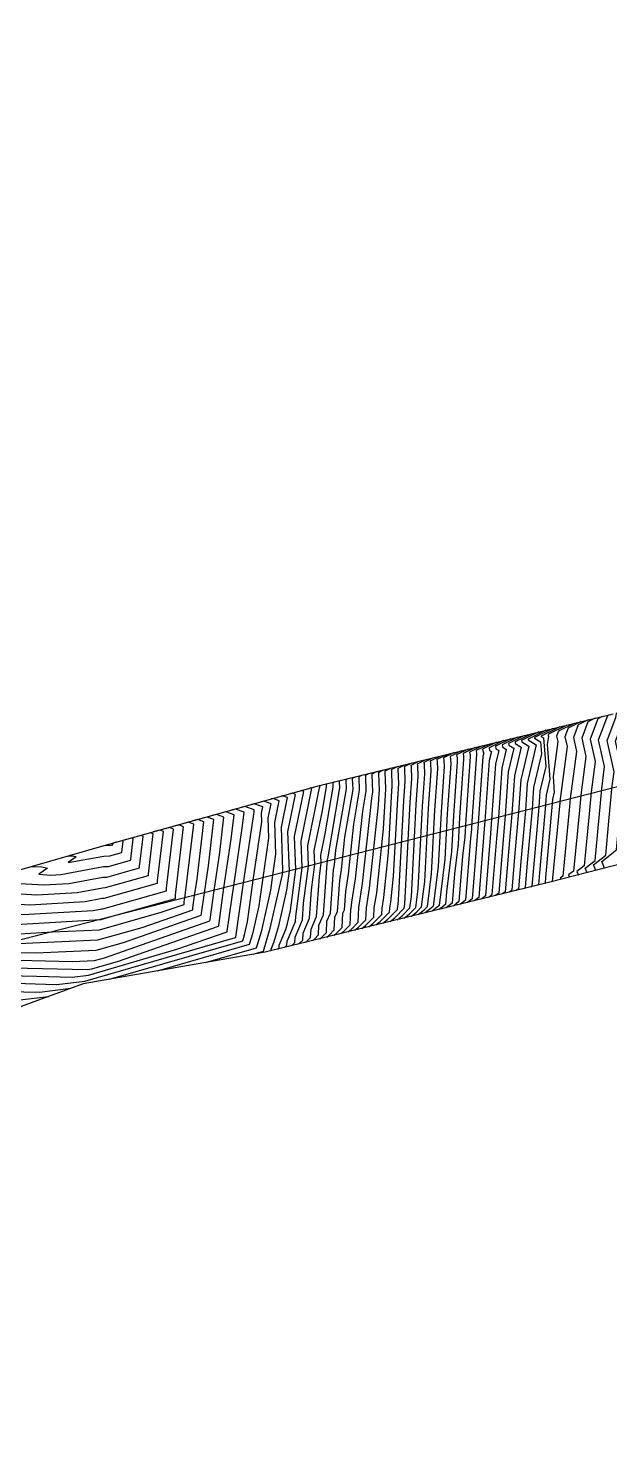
# Model space of a CAD drawing. Header units: metres. Extents: x 419533 to 423558, y 4805342 to 4807578.
# Drawn here: x 420227.8 to 420364.6, y 4805549.5 to 4805881.8 of the extents above; entities that cross this region are included whole.
import ezdxf

# ---------------------------------------------------------------- set-up
doc = ezdxf.new("R2010")
doc.units = ezdxf.units.M
for name, color, linetype in [('C-TINN-BNDY', 110, 'Continuous'), ('C-TOPO-MAJR', 9, 'Continuous'), ('C-TOPO-MINR', 8, 'Continuous')]:
    doc.layers.add(name, color=color, linetype=linetype)

# ---------------------------------------------------------------- blocks, each defined once
blk = doc.blocks.new('tower_bases_layout_1')
at = {"color": 31, "lineweight": 30, "true_color": 0xffbd7a, "elevation": 1718.01}
blk.add_lwpolyline([(423449.83, 4807399.59), (423130.59, 4807500.11), (421950.92, 4806613), (421795.04, 4806430.99), (421305.02, 4806147.04), (421305.02, 4806147.04), (420630.08, 4805770.97), (419765.16, 4805549.54), (419617.36, 4805580.09)], dxfattribs=at)
blk = doc.blocks.new('leg_extensions_profiles_1')
at = {"layer": 'C-TINN-BNDY', "color": 110, "linetype": 'Continuous', "lineweight": -3, "flags": 128}
for points in [[(419924.85, 4805609.76), (419987.12, 4805626.76), (420067.32, 4805642.48), (420130.26, 4805657.79), (420174.09, 4805669.08), (420245.65, 4805689.65), (420296.26, 4805703.79), (420365.4, 4805720.65)], [(420396.24, 4805692.84), (420350.79, 4805681.11), (420283.5, 4805664.61), (420240.72, 4805657.19), (420176.26, 4805633.7), (420166.88, 4805632.06), (420094.72, 4805619.67), (420029.02, 4805597.32), (419983.09, 4805587.31), (419931.61, 4805571.72)]]:
    blk.add_lwpolyline(points, dxfattribs=at)
at = {"layer": 'C-TOPO-MAJR', "color": 9, "linetype": 'Continuous', "lineweight": -3, "flags": 128}
for points, elevation in [([(420362.79, 4805720.01), (420361.75, 4805719.49), (420359.96, 4805714.71), (420361.15, 4805709.4), (420360.19, 4805702.24), (420359.73, 4805697.11), (420358.57, 4805684.92), (420356.83, 4805683.55), (420357.17, 4805682.75)], 1590), ([(420354.5, 4805717.99), (420350.15, 4805715.84), (420350.05, 4805715.57), (420350.12, 4805715.28), (420349.87, 4805713.44), (420350.5, 4805705.24), (420349.63, 4805701.51), (420349.46, 4805699.14), (420348.03, 4805683.3), (420347.8, 4805680.47), (420347.63, 4805680.33)], 1585), ([(420337.9, 4805713.94), (420334.63, 4805712.32), (420334.76, 4805711.61), (420334.94, 4805711.49), (420334.74, 4805710.61), (420333.62, 4805695.03), (420333.59, 4805694.79), (420332.18, 4805677.16), (420331.08, 4805676.28)], 1575), ([(420346.2, 4805715.96), (420342.28, 4805714.02), (420342.34, 4805713.68), (420343.76, 4805712.8), (420342.18, 4805706.06), (420341.54, 4805697.09), (420340.81, 4805689.04), (420339.99, 4805678.81), (420339.35, 4805678.3)], 1580), ([(420329.61, 4805711.92), (420326.99, 4805710.62), (420327.1, 4805709.99), (420327.14, 4805708.86), (420326.32, 4805697.11), (420325.75, 4805686.49), (420324.41, 4805675.55), (420324.32, 4805675.47), (420322.8, 4805674.25)], 1570), ([(420306.26, 4805670.19), (420307.14, 4805670.89), (420309.07, 4805672.85), (420309.17, 4805675.02), (420309.74, 4805678.57), (420311.35, 4805693.6), (420311.78, 4805701.54), (420311.89, 4805703.11), (420311.76, 4805706.9), (420311.7, 4805707.22), (420313.01, 4805707.88)], 1560), ([(420314.53, 4805672.22), (420315.73, 4805673.18), (420317.56, 4805675.03), (420317.89, 4805677.73), (420319.05, 4805699.33), (420319.51, 4805705.99), (420319.43, 4805708.44), (420319.34, 4805708.92), (420321.31, 4805709.9)], 1565), ([(420289.71, 4805666.13), (420289.95, 4805666.32), (420290.48, 4805666.86), (420290.54, 4805668.13), (420292.28, 4805672.22), (420292.56, 4805676.14), (420293.68, 4805684.85), (420293.51, 4805689.59), (420296.32, 4805703.26), (420296.41, 4805703.77), (420296.41, 4805703.82), (420296.41, 4805703.83), (420296.42, 4805703.83)], 1550), ([(420297.98, 4805668.16), (420298.54, 4805668.61), (420299.77, 4805669.85), (420299.91, 4805672.82), (420300.49, 4805674.17), (420301.03, 4805681.44), (420301.45, 4805684.08), (420302.26, 4805691.67), (420304.17, 4805702.86), (420304.08, 4805705.36), (420304.05, 4805705.53), (420304.72, 4805705.85)], 1555), ([(420269.44, 4805662.17), (420281.48, 4805665.64), (420282.69, 4805669.74), (420284.82, 4805679.18), (420285.31, 4805682.68), (420286.05, 4805687.63), (420285.77, 4805695.11), (420286.82, 4805700.21), (420285.39, 4805700.74), (420284.92, 4805700.62)], 1545), ([(420152.86, 4805663.61), (420161.91, 4805662.73), (420167.97, 4805662.31), (420175.35, 4805662.05), (420184.12, 4805662.56), (420215.42, 4805661.61), (420222.59, 4805660.97), (420227.63, 4805660.83), (420241.61, 4805660.51), (420242.77, 4805660.66), (420249.01, 4805662.47), (420272.55, 4805670.71), (420272.57, 4805670.91), (420273.81, 4805679.73), (420275.52, 4805691.19), (420276.2, 4805696.93), (420274.29, 4805697.63), (420273.36, 4805697.39)], 1540), ([(420184.34, 4805672.03), (420191.63, 4805672.28), (420193.75, 4805672.4), (420194.72, 4805672.37), (420196.03, 4805672.26), (420219.11, 4805671.46), (420224.82, 4805671.12), (420244.77, 4805672.31), (420244.94, 4805672.32), (420246.42, 4805672.73), (420262.38, 4805677.23), (420262.42, 4805677.98), (420264.32, 4805694.1), (420263.2, 4805694.51), (420261.8, 4805694.16)], 1535), ([(420228.25, 4805684.65), (420230.66, 4805684.73), (420232.28, 4805684.35), (420230.3, 4805682.91), (420233.1, 4805682.74), (420235.45, 4805682.88), (420245.45, 4805684.73), (420246.64, 4805684.75), (420251.86, 4805686.22), (420251.88, 4805686.45), (420252.44, 4805691.28), (420252.11, 4805691.4), (420250.23, 4805690.93)], 1530)]:
    blk.add_lwpolyline(points, dxfattribs=dict(at, elevation=elevation))
at = {"layer": 'C-TOPO-MINR', "color": 8, "linetype": 'Continuous', "lineweight": -3, "flags": 128}
for points, elevation in [([(420359.23, 4805683.29), (420358.79, 4805684.34), (420361.09, 4805686.16), (420362.05, 4805696.25), (420362.66, 4805702.97), (420363.36, 4805708.22), (420361.94, 4805714.54), (420364.07, 4805720.23), (420364.45, 4805720.41)], 1591), ([(420361.3, 4805683.82), (420360.75, 4805685.12), (420363.61, 4805687.39), (420364.37, 4805695.38), (420365.12, 4805703.71), (420365.57, 4805707.04), (420363.93, 4805714.37), (420365.95, 4805719.78), (420366.15, 4805720.73), (420366.16, 4805720.79), (420366.21, 4805720.83), (420366.23, 4805720.89)], 1592), ([(420363.36, 4805684.35), (420362.71, 4805685.91), (420366.13, 4805688.63), (420366.69, 4805694.52), (420367.58, 4805704.45), (420367.77, 4805705.86), (420365.91, 4805714.19), (420367.24, 4805717.76), (420367.89, 4805720.94), (420367.95, 4805721.11), (420368.12, 4805721.25), (420368.18, 4805721.46)], 1593), ([(420349.52, 4805716.77), (420345.34, 4805714.7), (420345.37, 4805714.5), (420347.28, 4805713.32), (420345.16, 4805704.24), (420344.71, 4805697.91), (420343.7, 4805686.75), (420343.11, 4805679.48), (420342.66, 4805679.12)], 1582), ([(420351.18, 4805717.18), (420346.87, 4805715.04), (420346.89, 4805714.92), (420348.27, 4805714.06), (420348.49, 4805711.2), (420346.65, 4805703.33), (420346.29, 4805698.32), (420345.14, 4805685.6), (420344.68, 4805679.81), (420344.32, 4805679.52)], 1583), ([(420352.84, 4805717.58), (420348.39, 4805715.38), (420348.4, 4805715.33), (420348.98, 4805714.97), (420349.5, 4805708.22), (420348.14, 4805702.42), (420347.87, 4805698.73), (420346.59, 4805684.45), (420346.24, 4805680.14), (420345.97, 4805679.93)], 1584), ([(420356.15, 4805718.39), (420352.47, 4805716.57), (420352.04, 4805715.4), (420352.33, 4805714.11), (420351.23, 4805705.89), (420351.5, 4805702.25), (420351.12, 4805700.6), (420351.04, 4805699.55), (420349.47, 4805682.16), (420349.36, 4805680.81), (420349.28, 4805680.74)], 1586), ([(420357.81, 4805718.8), (420354.79, 4805717.3), (420354.02, 4805715.23), (420354.53, 4805712.93), (420352.8, 4805700.03), (420352.78, 4805699.7), (420351.01, 4805681.22), (420350.96, 4805681.18), (420350.97, 4805681.16)], 1587), ([(420359.47, 4805719.2), (420357.11, 4805718.03), (420356, 4805715.06), (420356.74, 4805711.75), (420355.27, 4805700.76), (420355.09, 4805698.84), (420353.53, 4805682.45), (420352.92, 4805681.97), (420353.04, 4805681.69)], 1588), ([(420361.13, 4805719.6), (420359.43, 4805718.76), (420357.98, 4805714.88), (420358.95, 4805710.57), (420357.73, 4805701.5), (420357.41, 4805697.98), (420356.05, 4805683.69), (420354.88, 4805682.76), (420355.1, 4805682.22)], 1589), ([(420336.24, 4805713.54), (420333.1, 4805711.98), (420333.24, 4805711.22), (420333.24, 4805711.15), (420332.14, 4805695.34), (420332.04, 4805693.49), (420331.79, 4805691.41), (420330.61, 4805676.82), (420329.42, 4805675.87)], 1574), ([(420339.56, 4805714.35), (420336.16, 4805712.66), (420336.27, 4805712.02), (420336.71, 4805711.75), (420336.23, 4805709.7), (420335.2, 4805695.44), (420335.04, 4805693.64), (420333.74, 4805677.49), (420332.73, 4805676.68)], 1576), ([(420341.22, 4805714.75), (420337.69, 4805713), (420337.79, 4805712.43), (420338.47, 4805712.01), (420337.72, 4805708.79), (420336.78, 4805695.85), (420336.48, 4805692.49), (420335.3, 4805677.82), (420334.39, 4805677.09)], 1577), ([(420342.88, 4805715.16), (420339.22, 4805713.34), (420339.31, 4805712.85), (420340.23, 4805712.27), (420339.21, 4805707.88), (420338.37, 4805696.26), (420337.92, 4805691.34), (420336.86, 4805678.15), (420336.04, 4805677.49)], 1578), ([(420344.54, 4805715.56), (420340.75, 4805713.68), (420340.82, 4805713.26), (420342, 4805712.54), (420340.69, 4805706.97), (420339.95, 4805696.67), (420339.37, 4805690.19), (420338.43, 4805678.48), (420337.7, 4805677.9)], 1579), ([(420347.86, 4805716.37), (420343.81, 4805714.36), (420343.86, 4805714.09), (420345.52, 4805713.06), (420343.67, 4805705.15), (420343.12, 4805697.5), (420342.26, 4805687.9), (420341.55, 4805679.15), (420341.01, 4805678.71)], 1581), ([(420316.19, 4805672.62), (420317.45, 4805673.64), (420318.93, 4805675.14), (420319.46, 4805679.49), (420320.5, 4805698.88), (420321.04, 4805706.56), (420320.96, 4805708.75), (420320.87, 4805709.26), (420322.97, 4805710.3)], 1566), ([(420317.84, 4805673.03), (420319.17, 4805674.09), (420320.3, 4805675.24), (420321.03, 4805681.24), (420321.96, 4805698.44), (420322.56, 4805707.13), (420322.5, 4805709.06), (420322.4, 4805709.6), (420324.63, 4805710.71)], 1567), ([(420319.5, 4805673.43), (420320.89, 4805674.55), (420321.67, 4805675.34), (420322.61, 4805682.99), (420323.41, 4805698), (420324.09, 4805707.71), (420324.03, 4805709.37), (420323.93, 4805709.94), (420326.29, 4805711.11)], 1568), ([(420327.95, 4805711.52), (420325.46, 4805710.28), (420325.57, 4805709.68), (420325.61, 4805708.28), (420324.87, 4805697.55), (420324.18, 4805684.74), (420323.04, 4805675.45), (420322.61, 4805675.01), (420321.15, 4805673.84)], 1569), ([(420331.27, 4805712.32), (420328.52, 4805710.96), (420328.63, 4805710.29), (420328.66, 4805709.43), (420327.78, 4805696.67), (420327.32, 4805688.24), (420326.16, 4805678.78), (420325.92, 4805675.83), (420324.46, 4805674.65)], 1571), ([(420332.93, 4805712.73), (420330.05, 4805711.3), (420330.17, 4805710.6), (420330.19, 4805710), (420329.23, 4805696.23), (420328.9, 4805689.99), (420328.04, 4805682.99), (420327.49, 4805676.16), (420326.11, 4805675.06)], 1572), ([(420334.58, 4805713.13), (420331.58, 4805711.64), (420331.7, 4805710.91), (420331.71, 4805710.58), (420330.69, 4805695.78), (420330.47, 4805691.74), (420329.91, 4805687.2), (420329.05, 4805676.49), (420327.77, 4805675.46)], 1573), ([(420302.95, 4805669.38), (420303.7, 4805669.98), (420305.35, 4805671.65), (420305.51, 4805675.11), (420306.42, 4805680.77), (420308.57, 4805700.84), (420308.82, 4805702.31), (420308.69, 4805706.29), (420308.64, 4805706.54), (420309.7, 4805707.07)], 1558), ([(420304.6, 4805669.78), (420305.42, 4805670.44), (420307.21, 4805672.25), (420307.34, 4805675.06), (420308.08, 4805679.67), (420310.17, 4805699.18), (420310.32, 4805701.99), (420310.36, 4805702.54), (420310.22, 4805706.6), (420310.17, 4805706.88), (420311.36, 4805707.47)], 1559), ([(420307.91, 4805670.59), (420308.86, 4805671.35), (420310.92, 4805673.45), (420311, 4805674.97), (420311.4, 4805677.46), (420312.53, 4805688.02), (420313.23, 4805701.1), (420313.41, 4805703.69), (420313.29, 4805707.21), (420313.23, 4805707.56), (420314.67, 4805708.28)], 1561), ([(420309.57, 4805671), (420310.57, 4805671.81), (420312.78, 4805674.05), (420312.83, 4805674.93), (420313.06, 4805676.36), (420313.71, 4805682.44), (420314.69, 4805700.66), (420314.94, 4805704.26), (420314.82, 4805707.52), (420314.76, 4805707.9), (420316.33, 4805708.68)], 1562), ([(420311.22, 4805671.41), (420312.29, 4805672.27), (420314.64, 4805674.65), (420314.65, 4805674.88), (420314.71, 4805675.26), (420314.89, 4805676.86), (420316.14, 4805700.21), (420316.46, 4805704.84), (420316.36, 4805707.83), (420316.29, 4805708.24), (420317.99, 4805709.09)], 1563), ([(420312.88, 4805671.81), (420314.01, 4805672.72), (420316.19, 4805674.93), (420316.32, 4805675.98), (420317.59, 4805699.77), (420317.99, 4805705.41), (420317.89, 4805708.14), (420317.82, 4805708.58), (420319.65, 4805709.49)], 1564), ([(420291.37, 4805666.54), (420291.67, 4805666.78), (420292.34, 4805667.46), (420292.41, 4805669.07), (420293.92, 4805672.61), (420294.41, 4805679.27), (420295.18, 4805685.24), (420295.06, 4805688.49), (420296.99, 4805697.85), (420297.96, 4805703.59), (420297.94, 4805704.13), (420297.94, 4805704.17), (420298.08, 4805704.24)], 1551), ([(420293.02, 4805666.94), (420293.39, 4805667.24), (420294.19, 4805668.05), (420294.29, 4805670), (420295.56, 4805673), (420296.26, 4805682.41), (420296.67, 4805685.63), (420296.61, 4805687.39), (420297.65, 4805692.44), (420299.51, 4805703.41), (420299.48, 4805704.44), (420299.47, 4805704.51), (420299.74, 4805704.64)], 1552), ([(420294.67, 4805667.35), (420295.11, 4805667.69), (420296.05, 4805668.65), (420296.16, 4805670.94), (420297.2, 4805673.39), (420298.1, 4805685.54), (420298.16, 4805686.02), (420298.15, 4805686.28), (420298.31, 4805687.04), (420301.07, 4805703.23), (420301.01, 4805704.75), (420301, 4805704.85), (420301.4, 4805705.04)], 1553), ([(420296.33, 4805667.75), (420296.83, 4805668.15), (420297.91, 4805669.25), (420298.04, 4805671.88), (420298.85, 4805673.78), (420299.6, 4805683.99), (420299.79, 4805685.18), (420300.16, 4805688.61), (420302.62, 4805703.04), (420302.55, 4805705.05), (420302.53, 4805705.19), (420303.06, 4805705.45)], 1554), ([(420299.64, 4805668.57), (420300.26, 4805669.07), (420301.63, 4805670.45), (420301.79, 4805673.76), (420302.13, 4805674.56), (420302.45, 4805678.89), (420303.11, 4805682.98), (420304.37, 4805694.73), (420305.72, 4805702.68), (420305.62, 4805705.67), (420305.58, 4805705.87), (420306.38, 4805706.26)], 1556), ([(420301.29, 4805668.97), (420301.98, 4805669.52), (420303.49, 4805671.05), (420303.66, 4805674.69), (420303.77, 4805674.95), (420303.88, 4805676.34), (420304.77, 4805681.87), (420306.47, 4805697.78), (420307.27, 4805702.49), (420307.15, 4805705.98), (420307.11, 4805706.2), (420308.04, 4805706.66)], 1557), ([(420258.17, 4805660.22), (420279.86, 4805666.48), (420280.67, 4805669.2), (420282.08, 4805675.48), (420283.01, 4805682.09), (420284.4, 4805691.42), (420284.22, 4805696.22), (420284.9, 4805699.48), (420283.17, 4805700.12), (420282.61, 4805699.98)], 1544), ([(420280.71, 4805664.12), (420283.1, 4805664.81), (420284.72, 4805670.28), (420287.55, 4805682.87), (420287.61, 4805683.27), (420287.69, 4805683.83), (420287.32, 4805694.01), (420288.75, 4805700.94), (420287.6, 4805701.36), (420287.24, 4805701.27)], 1546), ([(420284.75, 4805664.91), (420284.79, 4805664.95), (420284.9, 4805665.06), (420284.91, 4805665.31), (420285.58, 4805666.89), (420286.74, 4805670.82), (420288.63, 4805679.18), (420289.21, 4805683.68), (420288.87, 4805692.9), (420290.67, 4805701.67), (420289.82, 4805701.99), (420289.55, 4805701.92)], 1547), ([(420286.4, 4805665.32), (420286.51, 4805665.41), (420286.76, 4805665.66), (420286.79, 4805666.25), (420288.35, 4805669.92), (420288.77, 4805671.36), (420289.46, 4805674.41), (420290.7, 4805684.07), (420290.41, 4805691.8), (420292.6, 4805702.4), (420292.04, 4805702.61), (420291.86, 4805702.56)], 1548), ([(420288.06, 4805665.72), (420288.23, 4805665.87), (420288.62, 4805666.26), (420288.66, 4805667.19), (420290.63, 4805671.83), (420290.72, 4805673), (420292.19, 4805684.46), (420291.96, 4805690.7), (420294.52, 4805703.13), (420294.26, 4805703.23), (420294.17, 4805703.21)], 1549), ([(420141.79, 4805660.76), (420155.56, 4805659.42), (420164.78, 4805658.77), (420176.01, 4805658.38), (420180.27, 4805658.63), (420221.37, 4805657.37), (420223.02, 4805657.33), (420223.05, 4805657.32), (420224.8, 4805657.29), (420231.87, 4805657.09), (420234.52, 4805657.03), (420241.1, 4805657.83), (420276.49, 4805668.1), (420276.61, 4805668.14), (420276.61, 4805668.14), (420278.41, 4805680.91), (420280.88, 4805697.49), (420280.95, 4805698.06), (420278.73, 4805698.87), (420277.98, 4805698.69)], 1542), ([(420147.33, 4805662.18), (420158.73, 4805661.08), (420166.38, 4805660.54), (420175.68, 4805660.21), (420182.2, 4805660.6), (420219.57, 4805659.45), (420222.99, 4805659.15), (420229.75, 4805658.96), (420238.07, 4805658.77), (420241.93, 4805659.24), (420262.75, 4805665.28), (420274.58, 4805669.43), (420274.59, 4805669.52), (420276.11, 4805680.32), (420278.2, 4805694.34), (420278.57, 4805697.49), (420276.51, 4805698.25), (420275.67, 4805698.04)], 1541), ([(420158.4, 4805665.04), (420165.09, 4805664.39), (420169.57, 4805664.07), (420175.02, 4805663.88), (420186.05, 4805664.53), (420211.28, 4805663.76), (420222.19, 4805662.79), (420225.51, 4805662.7), (420238.17, 4805662.41), (420243.35, 4805662.64), (420245.68, 4805663.3), (420270.52, 4805672), (420270.55, 4805672.29), (420271.52, 4805679.14), (420272.84, 4805688.04), (420273.82, 4805696.36), (420272.08, 4805697), (420271.05, 4805696.75)], 1539), ([(420246.9, 4805658.27), (420278.24, 4805667.31), (420278.64, 4805668.66), (420279.34, 4805671.78), (420280.71, 4805681.5), (420282.75, 4805695.22), (420282.67, 4805697.32), (420282.97, 4805698.75), (420280.95, 4805699.49), (420280.3, 4805699.33)], 1543), ([(420163.94, 4805666.46), (420168.27, 4805666.04), (420171.16, 4805665.84), (420174.69, 4805665.72), (420187.97, 4805666.5), (420207.14, 4805665.91), (420221.78, 4805664.61), (420223.39, 4805664.57), (420229.51, 4805664.43), (420243.75, 4805665.06), (420250.15, 4805666.86), (420268.49, 4805673.28), (420268.53, 4805673.67), (420269.22, 4805678.55), (420270.16, 4805684.89), (420271.45, 4805695.8), (420269.86, 4805696.38), (420268.73, 4805696.1)], 1538), ([(420169.48, 4805667.89), (420171.44, 4805667.7), (420172.76, 4805667.61), (420174.36, 4805667.55), (420189.9, 4805668.47), (420203, 4805668.07), (420220.62, 4805666.5), (420221.34, 4805666.48), (420221.51, 4805666.47), (420222.13, 4805666.5), (420244.15, 4805667.48), (420254.61, 4805670.42), (420266.46, 4805674.57), (420266.51, 4805675.05), (420266.92, 4805677.96), (420267.48, 4805681.74), (420269.07, 4805695.23), (420267.64, 4805695.76), (420266.42, 4805695.45)], 1537), ([(420175.56, 4805669.5), (420176.6, 4805669.54), (420191.82, 4805670.44), (420198.86, 4805670.22), (420208.33, 4805669.38), (420220.23, 4805668.97), (420223.17, 4805668.79), (420233.45, 4805669.41), (420244.55, 4805669.9), (420259.08, 4805673.98), (420264.42, 4805675.85), (420264.49, 4805676.44), (420264.62, 4805677.37), (420264.8, 4805678.59), (420266.7, 4805694.67), (420265.42, 4805695.14), (420264.11, 4805694.81)], 1536), ([(420193.12, 4805674.55), (420200.4, 4805674.8), (420201.62, 4805674.51), (420218, 4805673.95), (420226.48, 4805673.44), (420243.07, 4805674.43), (420245.05, 4805674.8), (420245.29, 4805674.8), (420260.28, 4805679.03), (420260.31, 4805679.68), (420261.95, 4805693.54), (420260.98, 4805693.89), (420259.48, 4805693.52)], 1534), ([(420201.9, 4805677.08), (420207.97, 4805677.29), (420210.63, 4805676.65), (420216.89, 4805676.44), (420228.14, 4805675.77), (420241.17, 4805676.55), (420245.15, 4805677.28), (420245.62, 4805677.29), (420258.17, 4805680.83), (420258.2, 4805681.37), (420259.57, 4805692.97), (420258.76, 4805693.27), (420257.17, 4805692.87)], 1533), ([(420210.69, 4805679.6), (420215.53, 4805679.77), (420218.78, 4805679), (420218.46, 4805678.77), (420229.79, 4805678.09), (420239.26, 4805678.66), (420245.25, 4805679.77), (420245.96, 4805679.78), (420256.07, 4805682.62), (420256.09, 4805683.06), (420257.19, 4805692.41), (420256.55, 4805692.64), (420254.86, 4805692.22)], 1532), ([(420219.47, 4805682.12), (420223.1, 4805682.25), (420225.53, 4805681.67), (420224.38, 4805680.84), (420231.45, 4805680.42), (420237.35, 4805680.77), (420245.35, 4805682.25), (420246.3, 4805682.27), (420253.97, 4805684.42), (420253.98, 4805684.76), (420254.82, 4805691.84), (420254.33, 4805692.02), (420252.55, 4805691.58)], 1531), ([(420237.04, 4805687.17), (420238.23, 4805687.22), (420239.03, 4805687.03), (420237.15, 4805685.66), (420245.55, 4805687.21), (420246.98, 4805687.24), (420249.76, 4805688.02), (420249.77, 4805688.14), (420250.07, 4805690.71), (420249.89, 4805690.78), (420247.92, 4805690.28)], 1529), ([(420130.72, 4805657.9), (420137.18, 4805657.27), (420149.29, 4805656.08), (420149.99, 4805656.05), (420161.59, 4805655.23), (420175.95, 4805654.73), (420176.39, 4805654.65), (420176.64, 4805654.7), (420215.01, 4805653.8), (420215.68, 4805653.6), (420225.78, 4805653.39), (420232.57, 4805654.22)], 1544), ([(420136.25, 4805659.33), (420152.38, 4805657.76), (420163.19, 4805657), (420176.34, 4805656.54), (420178.35, 4805656.66), (420197.7, 4805656.07), (420219.01, 4805655.57), (420219.36, 4805655.46), (420230.41, 4805655.23), (420237.83, 4805656.14)], 1543)]:
    blk.add_lwpolyline(points, dxfattribs=dict(at, elevation=elevation))
at = {"layer": 'C-TOPO-MINR', "color": 8, "linetype": 'Continuous', "lineweight": -3, "elevation": 1528, "flags": 128}
blk.add_lwpolyline([(420247.66, 4805689.84), (420247.69, 4805690.15), (420247.67, 4805690.15), (420245.86, 4805689.7), (420247.32, 4805689.73), (420247.66, 4805689.82), (420247.66, 4805689.84)], close=True, dxfattribs=at)

msp = doc.modelspace()

# ---------------------------------------------------------------- linework, layer by layer
at = {"layer": 'C-TOPO-MAJR', "color": 9, "linetype": 'Continuous', "lineweight": -3, "flags": 128}
for points, elevation in [([(420362.79, 4805720.01), (420361.75, 4805719.49), (420359.96, 4805714.71), (420361.15, 4805709.4), (420360.19, 4805702.24), (420359.73, 4805697.11), (420358.57, 4805684.92), (420356.83, 4805683.55), (420357.17, 4805682.75)], 1590), ([(420354.5, 4805717.99), (420350.15, 4805715.84), (420350.05, 4805715.57), (420350.12, 4805715.28), (420349.87, 4805713.44), (420350.5, 4805705.24), (420349.63, 4805701.51), (420349.46, 4805699.14), (420348.03, 4805683.3), (420347.8, 4805680.47), (420347.63, 4805680.33)], 1585), ([(420337.9, 4805713.94), (420334.63, 4805712.32), (420334.76, 4805711.61), (420334.94, 4805711.49), (420334.74, 4805710.61), (420333.62, 4805695.03), (420333.59, 4805694.79), (420332.18, 4805677.16), (420331.08, 4805676.28)], 1575), ([(420346.2, 4805715.96), (420342.28, 4805714.02), (420342.34, 4805713.68), (420343.76, 4805712.8), (420342.18, 4805706.06), (420341.54, 4805697.09), (420340.81, 4805689.04), (420339.99, 4805678.81), (420339.35, 4805678.3)], 1580), ([(420329.61, 4805711.92), (420326.99, 4805710.62), (420327.1, 4805709.99), (420327.14, 4805708.86), (420326.32, 4805697.11), (420325.75, 4805686.49), (420324.41, 4805675.55), (420324.32, 4805675.47), (420322.8, 4805674.25)], 1570), ([(420306.26, 4805670.19), (420307.14, 4805670.89), (420309.07, 4805672.85), (420309.17, 4805675.02), (420309.74, 4805678.57), (420311.35, 4805693.6), (420311.78, 4805701.54), (420311.89, 4805703.11), (420311.76, 4805706.9), (420311.7, 4805707.22), (420313.01, 4805707.88)], 1560), ([(420314.53, 4805672.22), (420315.73, 4805673.18), (420317.56, 4805675.03), (420317.89, 4805677.73), (420319.05, 4805699.33), (420319.51, 4805705.99), (420319.43, 4805708.44), (420319.34, 4805708.92), (420321.31, 4805709.9)], 1565), ([(420289.71, 4805666.13), (420289.95, 4805666.32), (420290.48, 4805666.86), (420290.54, 4805668.13), (420292.28, 4805672.22), (420292.56, 4805676.14), (420293.68, 4805684.85), (420293.51, 4805689.59), (420296.32, 4805703.26), (420296.41, 4805703.77), (420296.41, 4805703.82), (420296.41, 4805703.83), (420296.42, 4805703.83)], 1550), ([(420297.98, 4805668.16), (420298.54, 4805668.61), (420299.77, 4805669.85), (420299.91, 4805672.82), (420300.49, 4805674.17), (420301.03, 4805681.44), (420301.45, 4805684.08), (420302.26, 4805691.67), (420304.17, 4805702.86), (420304.08, 4805705.36), (420304.05, 4805705.53), (420304.72, 4805705.85)], 1555), ([(420269.44, 4805662.17), (420281.48, 4805665.64), (420282.69, 4805669.74), (420284.82, 4805679.18), (420285.31, 4805682.68), (420286.05, 4805687.63), (420285.77, 4805695.11), (420286.82, 4805700.21), (420285.39, 4805700.74), (420284.92, 4805700.62)], 1545), ([(420152.86, 4805663.61), (420161.91, 4805662.73), (420167.97, 4805662.31), (420175.35, 4805662.05), (420184.12, 4805662.56), (420215.42, 4805661.61), (420222.59, 4805660.97), (420227.63, 4805660.83), (420241.61, 4805660.51), (420242.77, 4805660.66), (420249.01, 4805662.47), (420272.55, 4805670.71), (420272.57, 4805670.91), (420273.81, 4805679.73), (420275.52, 4805691.19), (420276.2, 4805696.93), (420274.29, 4805697.63), (420273.36, 4805697.39)], 1540), ([(420184.34, 4805672.03), (420191.63, 4805672.28), (420193.75, 4805672.4), (420194.72, 4805672.37), (420196.03, 4805672.26), (420219.11, 4805671.46), (420224.82, 4805671.12), (420244.77, 4805672.31), (420244.94, 4805672.32), (420246.42, 4805672.73), (420262.38, 4805677.23), (420262.42, 4805677.98), (420264.32, 4805694.1), (420263.2, 4805694.51), (420261.8, 4805694.16)], 1535), ([(420228.25, 4805684.65), (420230.66, 4805684.73), (420232.28, 4805684.35), (420230.3, 4805682.91), (420233.1, 4805682.74), (420235.45, 4805682.88), (420245.45, 4805684.73), (420246.64, 4805684.75), (420251.86, 4805686.22), (420251.88, 4805686.45), (420252.44, 4805691.28), (420252.11, 4805691.4), (420250.23, 4805690.93)], 1530)]:
    msp.add_lwpolyline(points, dxfattribs=dict(at, elevation=elevation))
at = {"layer": 'C-TOPO-MINR', "color": 8, "linetype": 'Continuous', "lineweight": -3, "flags": 128}
for points, elevation in [([(420359.23, 4805683.29), (420358.79, 4805684.34), (420361.09, 4805686.16), (420362.05, 4805696.25), (420362.66, 4805702.97), (420363.36, 4805708.22), (420361.94, 4805714.54), (420364.07, 4805720.23), (420364.45, 4805720.41)], 1591), ([(420361.3, 4805683.82), (420360.75, 4805685.12), (420363.61, 4805687.39), (420364.37, 4805695.38), (420365.12, 4805703.71), (420365.57, 4805707.04), (420363.93, 4805714.37), (420365.95, 4805719.78), (420366.15, 4805720.73), (420366.16, 4805720.79), (420366.21, 4805720.83), (420366.23, 4805720.89)], 1592), ([(420363.36, 4805684.35), (420362.71, 4805685.91), (420366.13, 4805688.63), (420366.69, 4805694.52), (420367.58, 4805704.45), (420367.77, 4805705.86), (420365.91, 4805714.19), (420367.24, 4805717.76), (420367.89, 4805720.94), (420367.95, 4805721.11), (420368.12, 4805721.25), (420368.18, 4805721.46)], 1593), ([(420349.52, 4805716.77), (420345.34, 4805714.7), (420345.37, 4805714.5), (420347.28, 4805713.32), (420345.16, 4805704.24), (420344.71, 4805697.91), (420343.7, 4805686.75), (420343.11, 4805679.48), (420342.66, 4805679.12)], 1582), ([(420351.18, 4805717.18), (420346.87, 4805715.04), (420346.89, 4805714.92), (420348.27, 4805714.06), (420348.49, 4805711.2), (420346.65, 4805703.33), (420346.29, 4805698.32), (420345.14, 4805685.6), (420344.68, 4805679.81), (420344.32, 4805679.52)], 1583), ([(420352.84, 4805717.58), (420348.39, 4805715.38), (420348.4, 4805715.33), (420348.98, 4805714.97), (420349.5, 4805708.22), (420348.14, 4805702.42), (420347.87, 4805698.73), (420346.59, 4805684.45), (420346.24, 4805680.14), (420345.97, 4805679.93)], 1584), ([(420356.15, 4805718.39), (420352.47, 4805716.57), (420352.04, 4805715.4), (420352.33, 4805714.11), (420351.23, 4805705.89), (420351.5, 4805702.25), (420351.12, 4805700.6), (420351.04, 4805699.55), (420349.47, 4805682.16), (420349.36, 4805680.81), (420349.28, 4805680.74)], 1586), ([(420357.81, 4805718.8), (420354.79, 4805717.3), (420354.02, 4805715.23), (420354.53, 4805712.93), (420352.8, 4805700.03), (420352.78, 4805699.7), (420351.01, 4805681.22), (420350.96, 4805681.18), (420350.97, 4805681.16)], 1587), ([(420359.47, 4805719.2), (420357.11, 4805718.03), (420356, 4805715.06), (420356.74, 4805711.75), (420355.27, 4805700.76), (420355.09, 4805698.84), (420353.53, 4805682.45), (420352.92, 4805681.97), (420353.04, 4805681.69)], 1588), ([(420361.13, 4805719.6), (420359.43, 4805718.76), (420357.98, 4805714.88), (420358.95, 4805710.57), (420357.73, 4805701.5), (420357.41, 4805697.98), (420356.05, 4805683.69), (420354.88, 4805682.76), (420355.1, 4805682.22)], 1589), ([(420336.24, 4805713.54), (420333.1, 4805711.98), (420333.24, 4805711.22), (420333.24, 4805711.15), (420332.14, 4805695.34), (420332.04, 4805693.49), (420331.79, 4805691.41), (420330.61, 4805676.82), (420329.42, 4805675.87)], 1574), ([(420339.56, 4805714.35), (420336.16, 4805712.66), (420336.27, 4805712.02), (420336.71, 4805711.75), (420336.23, 4805709.7), (420335.2, 4805695.44), (420335.04, 4805693.64), (420333.74, 4805677.49), (420332.73, 4805676.68)], 1576), ([(420341.22, 4805714.75), (420337.69, 4805713), (420337.79, 4805712.43), (420338.47, 4805712.01), (420337.72, 4805708.79), (420336.78, 4805695.85), (420336.48, 4805692.49), (420335.3, 4805677.82), (420334.39, 4805677.09)], 1577), ([(420342.88, 4805715.16), (420339.22, 4805713.34), (420339.31, 4805712.85), (420340.23, 4805712.27), (420339.21, 4805707.88), (420338.37, 4805696.26), (420337.92, 4805691.34), (420336.86, 4805678.15), (420336.04, 4805677.49)], 1578), ([(420344.54, 4805715.56), (420340.75, 4805713.68), (420340.82, 4805713.26), (420342, 4805712.54), (420340.69, 4805706.97), (420339.95, 4805696.67), (420339.37, 4805690.19), (420338.43, 4805678.48), (420337.7, 4805677.9)], 1579), ([(420347.86, 4805716.37), (420343.81, 4805714.36), (420343.86, 4805714.09), (420345.52, 4805713.06), (420343.67, 4805705.15), (420343.12, 4805697.5), (420342.26, 4805687.9), (420341.55, 4805679.15), (420341.01, 4805678.71)], 1581), ([(420316.19, 4805672.62), (420317.45, 4805673.64), (420318.93, 4805675.14), (420319.46, 4805679.49), (420320.5, 4805698.88), (420321.04, 4805706.56), (420320.96, 4805708.75), (420320.87, 4805709.26), (420322.97, 4805710.3)], 1566), ([(420317.84, 4805673.03), (420319.17, 4805674.09), (420320.3, 4805675.24), (420321.03, 4805681.24), (420321.96, 4805698.44), (420322.56, 4805707.13), (420322.5, 4805709.06), (420322.4, 4805709.6), (420324.63, 4805710.71)], 1567), ([(420319.5, 4805673.43), (420320.89, 4805674.55), (420321.67, 4805675.34), (420322.61, 4805682.99), (420323.41, 4805698), (420324.09, 4805707.71), (420324.03, 4805709.37), (420323.93, 4805709.94), (420326.29, 4805711.11)], 1568), ([(420327.95, 4805711.52), (420325.46, 4805710.28), (420325.57, 4805709.68), (420325.61, 4805708.28), (420324.87, 4805697.55), (420324.18, 4805684.74), (420323.04, 4805675.45), (420322.61, 4805675.01), (420321.15, 4805673.84)], 1569), ([(420331.27, 4805712.32), (420328.52, 4805710.96), (420328.63, 4805710.29), (420328.66, 4805709.43), (420327.78, 4805696.67), (420327.32, 4805688.24), (420326.16, 4805678.78), (420325.92, 4805675.83), (420324.46, 4805674.65)], 1571), ([(420332.93, 4805712.73), (420330.05, 4805711.3), (420330.17, 4805710.6), (420330.19, 4805710), (420329.23, 4805696.23), (420328.9, 4805689.99), (420328.04, 4805682.99), (420327.49, 4805676.16), (420326.11, 4805675.06)], 1572), ([(420334.58, 4805713.13), (420331.58, 4805711.64), (420331.7, 4805710.91), (420331.71, 4805710.58), (420330.69, 4805695.78), (420330.47, 4805691.74), (420329.91, 4805687.2), (420329.05, 4805676.49), (420327.77, 4805675.46)], 1573), ([(420302.95, 4805669.38), (420303.7, 4805669.98), (420305.35, 4805671.65), (420305.51, 4805675.11), (420306.42, 4805680.77), (420308.57, 4805700.84), (420308.82, 4805702.31), (420308.69, 4805706.29), (420308.64, 4805706.54), (420309.7, 4805707.07)], 1558), ([(420304.6, 4805669.78), (420305.42, 4805670.44), (420307.21, 4805672.25), (420307.34, 4805675.06), (420308.08, 4805679.67), (420310.17, 4805699.18), (420310.32, 4805701.99), (420310.36, 4805702.54), (420310.22, 4805706.6), (420310.17, 4805706.88), (420311.36, 4805707.47)], 1559), ([(420307.91, 4805670.59), (420308.86, 4805671.35), (420310.92, 4805673.45), (420311, 4805674.97), (420311.4, 4805677.46), (420312.53, 4805688.02), (420313.23, 4805701.1), (420313.41, 4805703.69), (420313.29, 4805707.21), (420313.23, 4805707.56), (420314.67, 4805708.28)], 1561), ([(420309.57, 4805671), (420310.57, 4805671.81), (420312.78, 4805674.05), (420312.83, 4805674.93), (420313.06, 4805676.36), (420313.71, 4805682.44), (420314.69, 4805700.66), (420314.94, 4805704.26), (420314.82, 4805707.52), (420314.76, 4805707.9), (420316.33, 4805708.68)], 1562), ([(420311.22, 4805671.41), (420312.29, 4805672.27), (420314.64, 4805674.65), (420314.65, 4805674.88), (420314.71, 4805675.26), (420314.89, 4805676.86), (420316.14, 4805700.21), (420316.46, 4805704.84), (420316.36, 4805707.83), (420316.29, 4805708.24), (420317.99, 4805709.09)], 1563), ([(420312.88, 4805671.81), (420314.01, 4805672.72), (420316.19, 4805674.93), (420316.32, 4805675.98), (420317.59, 4805699.77), (420317.99, 4805705.41), (420317.89, 4805708.14), (420317.82, 4805708.58), (420319.65, 4805709.49)], 1564), ([(420291.37, 4805666.54), (420291.67, 4805666.78), (420292.34, 4805667.46), (420292.41, 4805669.07), (420293.92, 4805672.61), (420294.41, 4805679.27), (420295.18, 4805685.24), (420295.06, 4805688.49), (420296.99, 4805697.85), (420297.96, 4805703.59), (420297.94, 4805704.13), (420297.94, 4805704.17), (420298.08, 4805704.24)], 1551), ([(420293.02, 4805666.94), (420293.39, 4805667.24), (420294.19, 4805668.05), (420294.29, 4805670), (420295.56, 4805673), (420296.26, 4805682.41), (420296.67, 4805685.63), (420296.61, 4805687.39), (420297.65, 4805692.44), (420299.51, 4805703.41), (420299.48, 4805704.44), (420299.47, 4805704.51), (420299.74, 4805704.64)], 1552), ([(420294.67, 4805667.35), (420295.11, 4805667.69), (420296.05, 4805668.65), (420296.16, 4805670.94), (420297.2, 4805673.39), (420298.1, 4805685.54), (420298.16, 4805686.02), (420298.15, 4805686.28), (420298.31, 4805687.04), (420301.07, 4805703.23), (420301.01, 4805704.75), (420301, 4805704.85), (420301.4, 4805705.04)], 1553), ([(420296.33, 4805667.75), (420296.83, 4805668.15), (420297.91, 4805669.25), (420298.04, 4805671.88), (420298.85, 4805673.78), (420299.6, 4805683.99), (420299.79, 4805685.18), (420300.16, 4805688.61), (420302.62, 4805703.04), (420302.55, 4805705.05), (420302.53, 4805705.19), (420303.06, 4805705.45)], 1554), ([(420299.64, 4805668.57), (420300.26, 4805669.07), (420301.63, 4805670.45), (420301.79, 4805673.76), (420302.13, 4805674.56), (420302.45, 4805678.89), (420303.11, 4805682.98), (420304.37, 4805694.73), (420305.72, 4805702.68), (420305.62, 4805705.67), (420305.58, 4805705.87), (420306.38, 4805706.26)], 1556), ([(420301.29, 4805668.97), (420301.98, 4805669.52), (420303.49, 4805671.05), (420303.66, 4805674.69), (420303.77, 4805674.95), (420303.88, 4805676.34), (420304.77, 4805681.87), (420306.47, 4805697.78), (420307.27, 4805702.49), (420307.15, 4805705.98), (420307.11, 4805706.2), (420308.04, 4805706.66)], 1557), ([(420258.17, 4805660.22), (420279.86, 4805666.48), (420280.67, 4805669.2), (420282.08, 4805675.48), (420283.01, 4805682.09), (420284.4, 4805691.42), (420284.22, 4805696.22), (420284.9, 4805699.48), (420283.17, 4805700.12), (420282.61, 4805699.98)], 1544), ([(420280.71, 4805664.12), (420283.1, 4805664.81), (420284.72, 4805670.28), (420287.55, 4805682.87), (420287.61, 4805683.27), (420287.69, 4805683.83), (420287.32, 4805694.01), (420288.75, 4805700.94), (420287.6, 4805701.36), (420287.24, 4805701.27)], 1546), ([(420284.75, 4805664.91), (420284.79, 4805664.95), (420284.9, 4805665.06), (420284.91, 4805665.31), (420285.58, 4805666.89), (420286.74, 4805670.82), (420288.63, 4805679.18), (420289.21, 4805683.68), (420288.87, 4805692.9), (420290.67, 4805701.67), (420289.82, 4805701.99), (420289.55, 4805701.92)], 1547), ([(420286.4, 4805665.32), (420286.51, 4805665.41), (420286.76, 4805665.66), (420286.79, 4805666.25), (420288.35, 4805669.92), (420288.77, 4805671.36), (420289.46, 4805674.41), (420290.7, 4805684.07), (420290.41, 4805691.8), (420292.6, 4805702.4), (420292.04, 4805702.61), (420291.86, 4805702.56)], 1548), ([(420288.06, 4805665.72), (420288.23, 4805665.87), (420288.62, 4805666.26), (420288.66, 4805667.19), (420290.63, 4805671.83), (420290.72, 4805673), (420292.19, 4805684.46), (420291.96, 4805690.7), (420294.52, 4805703.13), (420294.26, 4805703.23), (420294.17, 4805703.21)], 1549), ([(420141.79, 4805660.76), (420155.56, 4805659.42), (420164.78, 4805658.77), (420176.01, 4805658.38), (420180.27, 4805658.63), (420221.37, 4805657.37), (420223.02, 4805657.33), (420223.05, 4805657.32), (420224.8, 4805657.29), (420231.87, 4805657.09), (420234.52, 4805657.03), (420241.1, 4805657.83), (420276.49, 4805668.1), (420276.61, 4805668.14), (420276.61, 4805668.14), (420278.41, 4805680.91), (420280.88, 4805697.49), (420280.95, 4805698.06), (420278.73, 4805698.87), (420277.98, 4805698.69)], 1542), ([(420147.33, 4805662.18), (420158.73, 4805661.08), (420166.38, 4805660.54), (420175.68, 4805660.21), (420182.2, 4805660.6), (420219.57, 4805659.45), (420222.99, 4805659.15), (420229.75, 4805658.96), (420238.07, 4805658.77), (420241.93, 4805659.24), (420262.75, 4805665.28), (420274.58, 4805669.43), (420274.59, 4805669.52), (420276.11, 4805680.32), (420278.2, 4805694.34), (420278.57, 4805697.49), (420276.51, 4805698.25), (420275.67, 4805698.04)], 1541), ([(420158.4, 4805665.04), (420165.09, 4805664.39), (420169.57, 4805664.07), (420175.02, 4805663.88), (420186.05, 4805664.53), (420211.28, 4805663.76), (420222.19, 4805662.79), (420225.51, 4805662.7), (420238.17, 4805662.41), (420243.35, 4805662.64), (420245.68, 4805663.3), (420270.52, 4805672), (420270.55, 4805672.29), (420271.52, 4805679.14), (420272.84, 4805688.04), (420273.82, 4805696.36), (420272.08, 4805697), (420271.05, 4805696.75)], 1539), ([(420246.9, 4805658.27), (420278.24, 4805667.31), (420278.64, 4805668.66), (420279.34, 4805671.78), (420280.71, 4805681.5), (420282.75, 4805695.22), (420282.67, 4805697.32), (420282.97, 4805698.75), (420280.95, 4805699.49), (420280.3, 4805699.33)], 1543), ([(420163.94, 4805666.46), (420168.27, 4805666.04), (420171.16, 4805665.84), (420174.69, 4805665.72), (420187.97, 4805666.5), (420207.14, 4805665.91), (420221.78, 4805664.61), (420223.39, 4805664.57), (420229.51, 4805664.43), (420243.75, 4805665.06), (420250.15, 4805666.86), (420268.49, 4805673.28), (420268.53, 4805673.67), (420269.22, 4805678.55), (420270.16, 4805684.89), (420271.45, 4805695.8), (420269.86, 4805696.38), (420268.73, 4805696.1)], 1538), ([(420169.48, 4805667.89), (420171.44, 4805667.7), (420172.76, 4805667.61), (420174.36, 4805667.55), (420189.9, 4805668.47), (420203, 4805668.07), (420220.62, 4805666.5), (420221.34, 4805666.48), (420221.51, 4805666.47), (420222.13, 4805666.5), (420244.15, 4805667.48), (420254.61, 4805670.42), (420266.46, 4805674.57), (420266.51, 4805675.05), (420266.92, 4805677.96), (420267.48, 4805681.74), (420269.07, 4805695.23), (420267.64, 4805695.76), (420266.42, 4805695.45)], 1537), ([(420175.56, 4805669.5), (420176.6, 4805669.54), (420191.82, 4805670.44), (420198.86, 4805670.22), (420208.33, 4805669.38), (420220.23, 4805668.97), (420223.17, 4805668.79), (420233.45, 4805669.41), (420244.55, 4805669.9), (420259.08, 4805673.98), (420264.42, 4805675.85), (420264.49, 4805676.44), (420264.62, 4805677.37), (420264.8, 4805678.59), (420266.7, 4805694.67), (420265.42, 4805695.14), (420264.11, 4805694.81)], 1536), ([(420193.12, 4805674.55), (420200.4, 4805674.8), (420201.62, 4805674.51), (420218, 4805673.95), (420226.48, 4805673.44), (420243.07, 4805674.43), (420245.05, 4805674.8), (420245.29, 4805674.8), (420260.28, 4805679.03), (420260.31, 4805679.68), (420261.95, 4805693.54), (420260.98, 4805693.89), (420259.48, 4805693.52)], 1534), ([(420201.9, 4805677.08), (420207.97, 4805677.29), (420210.63, 4805676.65), (420216.89, 4805676.44), (420228.14, 4805675.77), (420241.17, 4805676.55), (420245.15, 4805677.28), (420245.62, 4805677.29), (420258.17, 4805680.83), (420258.2, 4805681.37), (420259.57, 4805692.97), (420258.76, 4805693.27), (420257.17, 4805692.87)], 1533), ([(420210.69, 4805679.6), (420215.53, 4805679.77), (420218.78, 4805679), (420218.46, 4805678.77), (420229.79, 4805678.09), (420239.26, 4805678.66), (420245.25, 4805679.77), (420245.96, 4805679.78), (420256.07, 4805682.62), (420256.09, 4805683.06), (420257.19, 4805692.41), (420256.55, 4805692.64), (420254.86, 4805692.22)], 1532), ([(420219.47, 4805682.12), (420223.1, 4805682.25), (420225.53, 4805681.67), (420224.38, 4805680.84), (420231.45, 4805680.42), (420237.35, 4805680.77), (420245.35, 4805682.25), (420246.3, 4805682.27), (420253.97, 4805684.42), (420253.98, 4805684.76), (420254.82, 4805691.84), (420254.33, 4805692.02), (420252.55, 4805691.58)], 1531), ([(420237.04, 4805687.17), (420238.23, 4805687.22), (420239.03, 4805687.03), (420237.15, 4805685.66), (420245.55, 4805687.21), (420246.98, 4805687.24), (420249.76, 4805688.02), (420249.77, 4805688.14), (420250.07, 4805690.71), (420249.89, 4805690.78), (420247.92, 4805690.28)], 1529), ([(420130.72, 4805657.9), (420137.18, 4805657.27), (420149.29, 4805656.08), (420149.99, 4805656.05), (420161.59, 4805655.23), (420175.95, 4805654.73), (420176.39, 4805654.65), (420176.64, 4805654.7), (420215.01, 4805653.8), (420215.68, 4805653.6), (420225.78, 4805653.39), (420232.57, 4805654.22)], 1544), ([(420136.25, 4805659.33), (420152.38, 4805657.76), (420163.19, 4805657), (420176.34, 4805656.54), (420178.35, 4805656.66), (420197.7, 4805656.07), (420219.01, 4805655.57), (420219.36, 4805655.46), (420230.41, 4805655.23), (420237.83, 4805656.14)], 1543)]:
    msp.add_lwpolyline(points, dxfattribs=dict(at, elevation=elevation))
at = {"layer": 'C-TOPO-MINR', "color": 8, "linetype": 'Continuous', "lineweight": -3, "elevation": 1528, "flags": 128}
msp.add_lwpolyline([(420247.66, 4805689.84), (420247.69, 4805690.15), (420247.67, 4805690.15), (420245.86, 4805689.7), (420247.32, 4805689.73), (420247.66, 4805689.82), (420247.66, 4805689.84)], close=True, dxfattribs=at)

# ---------------------------------------------------------------- block references
for name in ['leg_extensions_profiles_1', 'tower_bases_layout_1']:
    msp.add_blockref(name, (0, 0))

doc.saveas('drawing.dxf')
